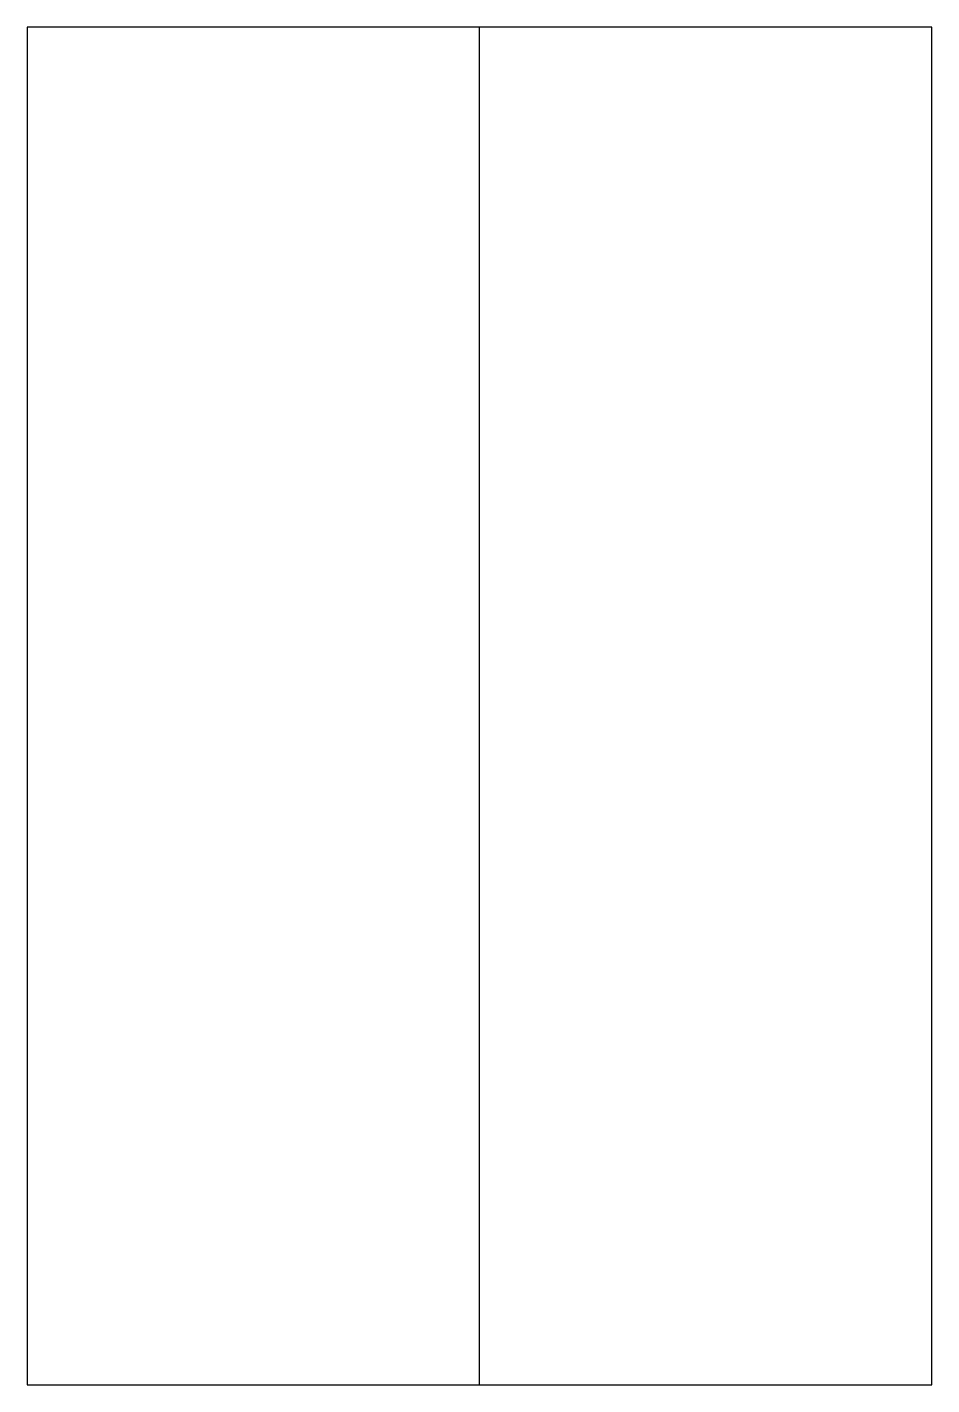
# Model space of a CAD drawing. Extents: x 0 to 100, y 0 to 150.
import ezdxf

# ---------------------------------------------------------------- set-up
doc = ezdxf.new("R2010")
doc.units = 0
doc.layers.add('CREASE', color=3, linetype='Continuous')
doc.layers.add('CUT', color=1, linetype='Continuous')

msp = doc.modelspace()

# ---------------------------------------------------------------- linework, layer by layer
at = {"layer": 'CREASE'}
msp.add_line((50, 0), (50, 150), dxfattribs=at)
at = {"layer": 'CUT'}
for p, q in [((100, 150), (0, 150)), ((0, 150), (0, 0)), ((100, 0), (100, 150)), ((0, 0), (100, 0))]:
    msp.add_line(p, q, dxfattribs=at)

doc.saveas('drawing.dxf')
